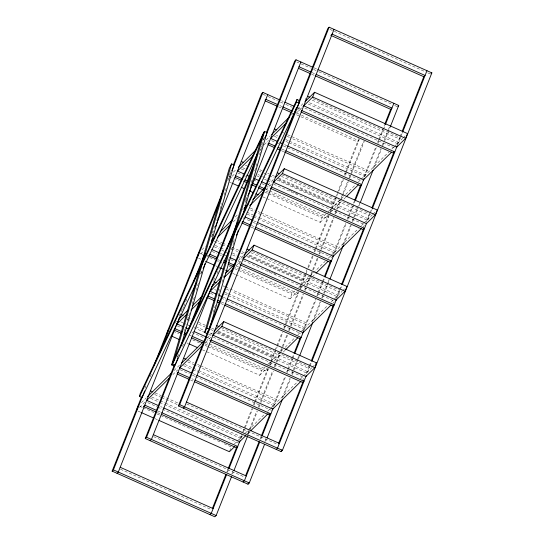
<?xml version="1.0" encoding="UTF-8"?>
<svg xmlns="http://www.w3.org/2000/svg" width="544" height="544" viewBox="0 0 544 544"><rect width="100%" height="100%" fill="white"/><g stroke="black" fill="none" stroke-linecap="round" stroke-linejoin="round"><path stroke-width="0.41" stroke-dasharray="2.72 2.04" d="M184.117 331.86L185.069 328.61M187.449 320.484L189.836 312.351M192.216 304.225L194.602 296.092M196.268 290.401L198.648 282.275M201.035 274.142L201.987 270.892M211.997 236.749L212.949 233.498M216.764 220.49L217.716 217.24M220.096 209.114L221.762 203.422M224.148 195.289L226.528 187.163M228.915 179.03L231.295 170.904M177.779 356.837L178.493 354.396M207.087 256.843L207.563 255.218M213.296 312.406L215.676 304.273M218.056 296.147L219.728 290.455M222.108 282.322L224.495 274.196M228.303 261.188L229.262 257.938M231.642 249.805L234.022 241.679M245.942 201.028L247.608 195.344M249.988 187.211L252.375 179.085M254.755 170.952L257.142 162.826M259.522 154.693L261.902 146.567M144.969 388.219L145.908 385.846M229.078 175.794L231.268 170.265M150.307 376.7L151.246 374.326M227.848 180.853L229.724 176.12M179.255 316.159L182.07 309.053M212.085 233.247L214.894 226.134M182.716 309.38L183.654 307.013M183.967 306.218L187.408 297.534M211.48 236.728L213.67 231.2M177.167 357.979L178.106 355.613M263.459 140.026L264.398 137.659M182.505 346.46L183.444 344.094M259.733 151.409L262.548 144.303M213.636 280.398L215.2 276.447M245.528 199.852L247.404 195.112M217.097 273.618L220.538 264.928M245.235 202.545L246.174 200.172M305.184 100.252L305.993 98.206M229.704 451.051L231.322 446.957L222.034 442.823M202.388 349.806L259.699 375.285L261.596 370.505L265.227 366.928M235.756 274.734L289.972 298.833L291.863 294.052L294.889 291.074M266.798 198.628L320.239 222.38L322.13 217.607L325.761 214.03M226.862 471.981L228.113 468.826M239.68 439.606L241.869 434.078M242.808 431.712L244.059 428.55M244.372 427.761L251.872 408.809M253.436 404.858L254.374 402.492M254.687 401.703L268.355 367.186M269.382 364.582L274.7 351.159M275.012 350.37L276.576 346.419M276.889 345.63L282.2 332.207M283.764 328.256L284.702 325.89M285.015 325.101L298.894 290.054M299.71 287.987L300.648 285.614M300.961 284.825L312.528 255.605M314.092 251.661L315.03 249.288M315.343 248.499L328.889 214.288M330.038 211.385L330.976 209.018M331.289 208.23L335.356 197.962M335.668 197.173L337.232 193.222M337.545 192.433L342.856 179.01M344.42 175.059L345.358 172.693M345.671 171.904L358.89 138.523M227.508 472.308L228.446 469.941M240.951 438.348L242.202 435.193M243.454 432.031L252.838 408.34M254.082 405.185L255.02 402.818M255.333 402.023L268.546 368.662M270.028 364.908L270.966 362.542M271.279 361.753L277.222 346.746M277.535 345.957L282.853 332.534M284.41 328.583L298.812 292.216M300.356 288.313L301.294 285.94M301.607 285.151L305.674 274.883M305.986 274.094L307.238 270.939M308.489 267.777L313.181 255.932M314.738 251.988L315.676 249.614M315.989 248.826L329.127 215.662M330.371 212.5L331.622 209.345M331.935 208.549L343.509 179.336M345.066 175.386L346.004 173.019M346.317 172.224L359.455 139.06M231.751 474.157L233.002 470.995M247.697 433.881L249.261 429.937M249.574 429.148L256.768 410.978M258.325 407.034L259.264 404.661M260.515 401.506L272.707 370.709M274.271 366.758L275.835 362.814M276.148 362.018L280.214 351.757M280.527 350.968L287.096 334.383M288.653 330.432L290.217 326.488M290.53 325.693L303.035 294.107M304.599 290.163L306.163 286.212M306.476 285.423L310.542 275.155M310.855 274.366L312.419 270.416M312.732 269.627L317.424 257.781M318.981 253.837L320.545 249.886M320.858 249.098L333.363 217.505M334.927 213.561L339.932 200.926M341.183 197.764L347.752 181.179M348.996 178.024L350.873 173.284M351.186 172.496L363.691 140.91M232.716 473.695L233.342 472.11M248.35 434.207L257.414 411.305M258.978 407.361L260.542 403.41M260.855 402.621L273.36 371.035M274.924 367.084L276.488 363.134M276.801 362.345L280.86 352.084M281.173 351.288L282.737 347.344M283.05 346.555L287.742 334.71M289.306 330.759L290.87 326.808M291.183 326.019L303.688 294.433M305.252 290.482L306.816 286.538M307.129 285.75L311.188 275.482M311.501 274.693L313.065 270.742M313.378 269.953L318.07 258.108M319.634 254.157L321.198 250.213M321.511 249.424L334.016 217.831M335.58 213.887L337.144 209.936M337.457 209.148L348.398 181.506M349.649 178.35L364.344 141.236M259.991 439.375L261.242 436.22M272.809 407L285.002 376.203M286.566 372.252L287.504 369.886M287.817 369.097L291.883 358.829M292.196 358.04L293.76 354.09M302.824 331.187L315.642 298.812M316.894 295.657L317.832 293.284M318.145 292.495L322.211 282.227M322.524 281.438L324.088 277.494M333.152 254.592L345.658 223.006M347.222 219.055L348.16 216.682M348.473 215.893L352.226 206.421M353.478 203.259L354.416 200.892M363.793 177.201L375.986 146.404M377.55 142.453L378.488 140.087M378.801 139.298L384.431 125.079M260.957 438.913L261.888 436.546M273.775 406.538L285.654 376.53M287.218 372.579L288.157 370.212M288.47 369.424L292.529 359.156M292.842 358.367L294.406 354.416M303.79 330.725L315.982 299.928M317.546 295.977L318.485 293.61M318.798 292.822L322.857 282.554M323.17 281.765L324.734 277.814M334.431 253.334L346.31 223.326M347.874 219.382L348.813 217.008M349.126 216.22L355.062 201.219M364.759 176.739L376.638 146.73M377.89 143.568L379.141 140.413M379.454 139.624L383.2 130.145M383.513 129.356L385.077 125.406M264.887 441.551L266.132 438.396M282.078 398.12L289.898 378.379M291.774 373.64L293.026 370.478M293.338 369.689L297.398 359.428M297.711 358.632L298.649 356.266M312.406 321.518L320.226 301.777M321.79 297.826L323.354 293.882M323.666 293.094L327.726 282.826M328.039 282.037L328.977 279.664M342.734 244.922L350.554 225.175M352.118 221.231L359.305 203.068M373.062 168.32L380.882 148.58M382.133 145.418L383.071 143.052M384.322 139.89L388.069 130.417M388.382 129.628L389.32 127.255M265.846 441.089L266.472 439.511M283.356 396.868L290.544 378.706M292.108 374.755L298.051 359.747M298.364 358.958L299.302 356.592M313.684 320.266L320.872 302.104M322.436 298.153L324 294.209M324.312 293.413L329.63 279.99M343.699 244.453L351.2 225.502M352.764 221.558L354.328 217.607M354.64 216.818L357.768 208.916M359.02 205.761L359.958 203.395M374.34 167.062L381.528 148.9M382.779 145.744L390.286 126.793M306.258 373.606L309.067 366.5M309.38 365.711L310.944 361.76M335.961 298.588L340.959 285.954M366.289 221.986L371.287 209.352M396.93 144.595L399.738 137.489M400.051 136.7L401.615 132.75M307.53 372.354L309.72 366.826M310.032 366.037L311.596 362.086M336.92 298.119L341.924 285.484M367.873 219.939L370.212 214.037L364.793 211.623M371.314 211.256L371.94 209.678M397.576 144.922L402.58 132.287M263.174 139.985L264.629 136.911M200.566 273.877L202.021 270.803M261.623 144.826L263.078 141.753M233.199 242.175L234.648 239.102M233.43 172.115L236.456 169.136M266.125 139.937L270.361 135.769M291.557 114.913L293.372 113.125M297.609 108.95L303.062 103.591M232.138 176.297L235.171 173.318M264.234 144.718L268.471 140.549M296.324 113.138L301.777 107.773M201.946 249.757L205.578 246.18M235.253 216.988L238.279 214.003M242.515 209.834L243.726 208.644M267.947 184.804L273.401 179.445M200.661 253.939L204.292 250.362M233.362 221.762L237.599 217.593M266.057 189.584L271.504 184.219M175.311 322.633L176.521 321.443M238.286 260.658L243.732 255.299M235.79 266.036L240.632 261.27M328.188 211.643L343.325 196.751M345.746 194.364L355.436 184.831M358.462 181.852L360.278 180.064M360.883 179.466L388.736 152.055M391.768 149.076L393.584 147.288M394.189 146.696L402.662 138.353M403.267 137.754L405.09 135.966M320.239 222.38L327.508 215.234M330.534 212.255L332.955 209.868M333.56 209.27L341.435 201.525M343.856 199.145L345.671 197.356M141.413 402.655L146.254 397.888M174.107 370.478L179.561 365.119M207.414 337.708L212.255 332.942M139.516 407.436L144.969 402.07M172.822 374.66L177.664 369.893M205.523 342.482L210.97 337.124M370.212 214.037L368.941 215.288L281.418 176.385M298.52 287.497L300.342 285.709M302.763 283.329L309.42 276.774M310.026 276.175L325.169 261.283M328.195 258.298L330.616 255.918M331.221 255.32L358.469 228.507M361.495 225.529L363.31 223.74M363.922 223.142L372.395 214.798M373 214.207L375.421 211.82M289.972 298.833L297.235 291.679M300.268 288.701L311.766 277.379M312.372 276.787L315.404 273.802M363.236 226.732L364.446 225.536M339.946 290.482L338.667 291.74L251.151 252.831M267.648 364.548L282.785 349.649M285.212 347.262L294.896 337.729M297.922 334.75L300.349 332.37M300.954 331.772L327.597 305.551M331.228 301.974L333.649 299.594M334.254 298.996L342.128 291.251M342.734 290.652L344.549 288.864M259.699 375.285L266.968 368.132M269.994 365.153L271.81 363.365M274.237 360.978L280.894 354.423M283.315 352.043L285.131 350.254M332.969 303.178L334.179 301.988M234.355 443.972L236.776 441.592M237.381 440.994L242.828 435.635M245.249 433.248L247.676 430.862M248.282 430.27L264.629 414.181M267.655 411.203L270.076 408.816M270.681 408.224L297.935 381.405M300.356 379.025L302.777 376.638M303.382 376.04L311.862 367.703M312.467 367.105L314.888 364.718M247.602 433.854L249.417 432.065M302.702 379.63L303.912 378.44M329.956 29.383L332.751 30.627M334.295 31.314L425.694 71.944M427.788 72.876L430.583 74.12M314.058 67.83L317.159 69.21M296.82 61.989L298.921 62.92M301.165 63.92L310.461 68.054M313.562 69.428L318.206 71.495M318.981 71.842L392.557 104.55M394.658 105.482L397.453 106.726M312.168 72.61L314.493 73.644M311.664 74.208L314.765 75.589M312.963 98.682L324.578 103.843M325.353 104.19L385.764 131.043M386.539 131.39L400.479 137.584L399.208 138.836L311.685 99.933M309.522 102.768L398.589 142.365M308.244 104.02L397.317 143.616M304.803 108.113L395.42 148.396M281.704 100.783L283.247 101.47M297.969 108.011L301.063 109.392M262.99 94.282L265.785 95.526M268.036 96.526L277.331 100.66M280.425 102.034L285.076 104.101M285.852 104.448L292.046 107.202M297.466 109.609L299.792 110.643M279.806 105.563L282.132 106.59M296.847 113.132L300.723 114.859M301.498 115.199L358.809 140.678L357.537 141.93L295.576 114.39M278.535 106.814L281.636 108.188M292.475 113.009L294.8 114.043M281.377 131.974L283.703 133.008M287.572 134.728L367.35 170.19L366.078 171.442L290.17 137.7M287.076 136.326L289.394 137.36M276.386 135.374L277.936 136.061M285.682 139.502L288.782 140.882M289.551 141.222L365.459 174.964M274.339 136.286L277.433 137.659M285.954 141.447L288.279 142.48M289.054 142.827L364.181 176.222M284.566 144.629L286.885 145.663M271.674 140.719L275.543 142.44M276.318 142.78L278.644 143.813M283.288 145.88L361.515 180.656M281.901 149.063L284.995 150.436M281.398 150.661L283.723 151.694M281.914 174.78L302.831 184.083M303.606 184.423L364.018 211.283M259.862 169.742L262.188 170.775M267.607 173.182L269.158 173.876M272.258 175.25L274.577 176.283M278.453 178.004L334.22 202.796L332.942 204.048L277.95 179.602M278.474 178.874L368.322 218.81M245.419 165.145L246.969 165.832M259.366 171.34L260.909 172.026M264.01 173.407L268.654 175.474M269.43 175.814L274.081 177.881M277.202 180.125L367.044 220.068M242.481 167.634L245.582 169.007M257.972 174.522L259.522 175.209M262.616 176.582L267.267 178.65M268.042 178.996L272.687 181.064M241.21 168.885L245.079 170.612M256.7 175.773L259.019 176.807M264.445 179.214L266.764 180.248M267.539 180.594L272.19 182.662M289.224 190.237L294.651 192.644M295.426 192.991L297.745 194.024M273.761 184.219L364.378 224.502M267.696 184.464L270.796 185.837M237.769 172.978L242.413 175.046M243.188 175.386L245.514 176.419M253.259 179.86L257.128 181.587M261.773 183.648L264.874 185.028M265.649 185.375L270.293 187.435M265.805 189.237L268.906 190.618M269.681 190.964L328.542 217.131L327.27 218.382L269.178 192.562M266.077 191.182L268.403 192.216M229.187 176.29L233.063 178.01M233.838 178.357L239.258 180.764M264.819 192.127L267.913 193.501M268.688 193.848L322.13 217.607M229.622 182.097L231.166 182.791M262.922 196.908L266.023 198.281M250.335 208.08L254.98 210.14M258.08 211.521L260.406 212.554M261.174 212.894L337.083 246.636L335.804 247.894L255.258 212.085M250.607 210.018L254.483 211.738M246.894 212.167L253.089 214.921M253.864 215.268L258.509 217.328M259.284 217.675L335.186 251.416M247.166 214.112L252.593 216.519M253.361 216.866L333.914 252.674M253.524 220.735L256.618 222.108M242.95 217.852L249.92 220.952M253.021 222.333L255.347 223.366M256.122 223.706L332.024 257.448M251.627 225.508L254.728 226.889M251.131 227.106L254.225 228.487M252.423 251.58L281.078 264.316M281.853 264.663L339.17 290.142M216.43 240.339L221.85 242.746M222.625 243.093L226.494 244.814M231.921 247.221L238.891 250.322M241.985 251.702L244.31 252.736M249.73 255.143L303.946 279.242L302.675 280.5L248.458 256.394M248.982 255.666L338.048 295.263M214.377 241.25L221.347 244.344M222.122 244.691L225.998 246.412M231.418 248.819L237.612 251.58M240.713 252.953L243.814 254.334M246.935 256.578L336.777 296.514M215.308 245.46L219.96 247.527M220.735 247.874L224.604 249.594M232.349 253.035L237 255.102M240.094 256.476L242.42 257.509M214.037 246.718L218.681 248.778M221.782 250.158L224.108 251.192M224.883 251.532L227.202 252.566M232.628 254.98L236.497 256.7M237.272 257.04L241.917 259.107M267.478 270.47L272.898 272.884M273.673 273.224L275.998 274.258M243.494 260.664L334.886 301.294M220.388 253.334L222.714 254.368M223.489 254.714L225.814 255.748M238.204 261.256L240.53 262.29M212.146 251.491L216.791 253.558M219.892 254.939L221.442 255.626M230.731 259.753L234.607 261.48M237.701 262.854L240.026 263.888M236.314 266.036L238.632 267.07M239.408 267.41L298.275 293.576L296.997 294.834L235.035 267.288M218.001 259.712L219.545 260.399M200.471 253.429L202.79 254.463M209.766 257.557L215.186 259.971M215.961 260.311L219.055 261.691M219.83 262.031L222.156 263.065M229.126 266.166L230.676 266.852M234.546 268.573L291.863 294.052M198.58 258.203L200.899 259.236M215.614 265.778L217.165 266.465M232.655 273.353L234.981 274.387M223.162 285.906L224.713 286.593M225.488 286.94L306.809 323.088L305.538 324.34L231.955 291.632M226.535 289.224L228.861 290.258M217.396 288.959L219.722 289.993M225.141 292.407L227.467 293.434M228.242 293.78L304.919 327.869M214.574 289.524L216.124 290.217M224.645 294.005L227.746 295.378M228.514 295.725L303.647 329.12M223.251 297.18L226.352 298.561M210.358 293.27L214.234 294.991M221.204 298.092L225.848 300.159M226.624 300.499L300.982 333.554M221.36 301.961L224.461 303.334M220.864 303.559L223.958 304.932M221.381 327.685L259.332 344.556M260.107 344.896L309.672 366.935L308.4 368.186L220.878 329.283M187.707 317.478L190.808 318.852M198.553 322.3L205.523 325.394M211.718 328.148L214.044 329.181M218.688 331.248L273.68 355.694L272.408 356.946L217.416 332.5M217.94 331.772L307.782 371.715M187.211 319.076L190.305 320.45M198.825 324.238L205.02 326.992M210.446 329.406L213.54 330.779M216.662 333.03L306.51 372.966M195.888 326.733L203.633 330.174M209.828 332.928L212.153 333.962M180.669 321.79L182.995 322.816M183.77 323.163L186.089 324.197M186.864 324.544L189.19 325.577M193.834 327.638L203.905 332.119M208.549 334.179L211.65 335.56M245.732 350.71L251.151 353.117M251.926 353.464L254.252 354.498M213.221 337.117L303.844 377.4M207.162 337.362L210.256 338.742M177.228 325.876L181.873 327.944M191.944 332.418L204.34 337.926M205.108 338.273L209.76 340.34M189.006 334.907L191.325 335.94M205.272 342.142L268.002 370.029L266.73 371.28L208.644 345.46M204.768 343.74L207.869 345.114M173.298 331.255L178.718 333.662M192.664 339.864L199.634 342.958M205.054 345.372L207.38 346.406M208.155 346.746L261.596 370.505M186.898 342.917L188.448 343.604M188.244 360.291L193.671 362.698M197.54 364.419L199.866 365.452M200.641 365.799L276.542 399.541L275.271 400.792L194.718 364.983M187.748 361.889L193.943 364.643M184.804 364.378L192.549 367.819M193.324 368.166L197.975 370.233M198.75 370.573L274.652 404.314M183.532 365.629L192.052 369.417M192.828 369.764L273.38 405.572M192.984 373.633L196.085 375.006M180.091 369.723L189.387 373.85M192.481 375.231L194.806 376.264M195.582 376.604L271.483 410.346M191.869 378.753L193.412 379.44M190.59 380.011L192.916 381.038M186.742 404.008L277.358 444.292M155.115 392.89L161.31 395.644M162.085 395.991L178.35 403.22M154.618 394.488L160.813 397.249M161.588 397.589L177.854 404.818M151.674 396.984L159.419 400.425M160.194 400.772L164.839 402.839M165.614 403.179L241.522 436.92M150.402 398.235L158.923 402.023M159.698 402.37L163.567 404.09M164.342 404.437L240.244 438.178M160.63 406.579L162.173 407.272M147.737 402.669L157.026 406.803M157.801 407.143L161.677 408.87M162.452 409.21L238.354 442.952M157.957 411.012L161.058 412.393M157.461 412.61L160.562 413.991M139.93 406.327L142.256 407.361M143.031 407.701L153.87 412.522M156.971 413.902L160.072 415.276M160.84 415.623L221.258 442.476M138.04 411.108L141.141 412.481M155.081 418.676L157.4 419.71M153.605 436.614L244.229 476.898M120.476 469.22L211.092 509.504"/><path stroke-width="0.82" d="M228.834 251.396L175.046 365.078L172.604 363.99L296.534 102.054L296.997 99.518L299.438 100.606L298.982 103.142L236.47 235.26M139.611 396.46L140.073 393.917L264.003 131.981L263.541 134.518L139.611 396.46L142.059 397.548L196.207 283.091M172.604 363.99L173.067 361.447L296.997 99.518M174.855 364.575L174.107 366.003L171.659 364.922L229.33 168.191L231.567 163.9L234.015 164.988L209.474 248.717M231.567 163.9L173.903 360.624L171.659 364.922M174.107 366.003L174.583 364.378M181.118 345.454L205.183 263.35M238.415 230.071L209.338 329.242L207.094 333.54L204.653 332.452L262.317 135.721L264.561 131.43L267.009 132.518L242.699 215.438M204.653 332.452L206.897 328.154L264.561 131.43M231.465 476.85L216.145 515.549L214.866 516.8L112.146 471.138L141.535 396.902M154.04 365.316L223.448 190.006M233.458 164.737L261.596 93.663L262.868 92.412L280.153 100.096M136.49 410.414L138.38 405.64M166.756 333.968L168.382 329.868M197.03 257.516L198.92 252.736M112.146 471.138L113.417 469.88L144.684 390.912M159.378 353.797L221.286 197.438M231.914 170.592L262.868 92.412M179.656 317.111L118.306 472.056L117.035 473.307M193.657 281.738L204.918 253.314M215.546 226.46L267.757 94.581M264.595 444.244L249.274 482.943L248.003 484.194L145.275 438.532L174.352 365.092M187.17 332.71L255.959 158.977M266.587 132.131L294.726 61.057L295.997 59.806L312.508 67.143M145.275 438.532L146.547 437.274L177.813 358.306M192.508 321.191L253.164 167.994M265.044 137.986L295.997 59.806M212.786 284.505L151.443 439.45L150.164 440.701M226.794 249.138L237.422 222.285M248.363 194.65L300.893 61.982M298.778 101.898L327.855 28.451L329.134 27.2L431.854 72.862L282.404 450.337L281.132 451.588L178.405 405.926L208.42 330.113M209.046 328.535L296.589 107.42M178.405 405.926L179.683 404.668L329.134 27.2M334.023 29.376L184.572 406.844L183.301 408.102M212.786 335.335L221.87 326.393L223.761 321.62L316.703 362.936L314.813 367.71L305.728 376.652M243.052 258.883L252.137 249.948L254.028 245.167L346.97 286.484L345.08 291.264L335.995 300.2M273.326 182.437L282.404 173.495L284.301 168.715L377.244 210.032L375.346 214.812L366.268 223.747M302.988 106.583L312.678 97.043L314.568 92.269L407.51 133.586L405.62 138.36L396.535 147.302M212.48 508.307L225.923 474.354M228.113 468.826L236.864 446.712M226.569 474.674L211.249 513.373L209.977 514.624M229.072 468.357L240.013 440.722M233.968 470.533L247.724 435.785M245.609 475.701L259.053 441.748M261.242 436.22L270.307 413.318M294.073 353.301L300.404 337.314M324.401 276.699L330.67 260.862M354.729 200.104L360.665 185.096M384.744 124.29L390.687 109.29L391.945 108.072L316.037 74.331M259.706 442.075L244.385 480.767L243.107 482.018M262.201 435.758L273.149 408.116M294.719 353.627L303.477 331.514M325.047 277.025L333.492 255.707M355.375 200.43L364.133 178.316M385.39 124.617L393.836 103.299M248.003 484.194L248.628 482.616M267.097 437.927L282.418 399.235M299.615 355.803L312.746 322.633M329.943 279.201L343.386 245.242M360.271 202.599L373.089 170.224M390.286 126.793L398.725 105.468L317.934 69.557M278.426 443.89L303.443 380.712M311.256 360.971L333.533 304.708M341.584 284.369L363.8 228.256M371.912 207.774L394.114 151.701M402.24 131.172L423.817 76.684M306.279 375.51L277.515 448.161L276.243 449.419M311.909 361.298L336.294 299.703M342.237 284.696L366.622 223.101M372.252 208.889L397.263 145.71M402.58 132.287L426.965 70.693M281.132 451.588L281.758 450.01M203.116 268.498L257.632 153.272M265.016 100.198L265.866 99.362L277.488 104.53M238.272 167.348L255.83 150.069M271.572 134.579L289.136 117.293M304.878 101.803L314.568 92.269M237.592 170.938L253.334 155.441M270.286 138.761L286.64 122.672M292.087 117.307L293.298 116.117M267.879 144.044L268.729 143.208L274.924 145.962M301.016 111.438L301.866 110.602L394.808 151.919L393.53 153.17L301.362 112.2M211.636 240.224L214.662 237.245M220.116 231.88L232.22 219.966M244.331 208.046L247.969 204.469M252.81 199.702L264.921 187.789M275.216 177.657L284.301 168.715M217.614 237.259L229.724 225.338M243.651 211.63L244.861 210.44M249.71 205.673L263.636 191.971M178.942 319.056L188.027 310.121M192.263 305.946L201.953 296.412M211.643 286.878L221.333 277.345M225.57 273.176L235.26 263.643M244.344 254.701L254.028 245.167M397.875 106.304L398.725 105.468M431.011 73.698L431.854 72.862M176.446 324.435L186.742 314.303M190.978 310.128L200.063 301.192M209.753 291.659L220.048 281.527M224.284 277.358L233.369 268.416M174.209 329.548L175.059 328.712L182.036 331.813M207.346 296.942L208.196 296.106L214.39 298.86M346.276 196.758L358.387 184.844M363.229 180.078L391.694 152.068M147.465 396.698L171.686 372.864M181.376 363.331L204.993 340.088M213.989 331.235L223.761 321.62M146.785 400.289L169.191 378.236M179.486 368.104L203.096 344.869M143.942 406.001L144.792 405.164L156.414 410.326M177.079 373.395L177.922 372.558L189.543 377.72M210.208 340.789L211.058 339.952L304.001 381.269L302.722 382.52L210.555 341.55M316.01 273.21L328.12 261.29M332.962 256.523L361.42 228.521M285.736 349.656L297.847 337.742M302.695 332.976L331.153 304.966M315.493 364.126L316.703 362.936M234.886 446.372L229.432 451.731L158.95 420.403M239.122 442.197L245.779 435.642M250.628 430.875L268.185 413.596M272.428 409.421L300.886 381.419M299.003 66.756L310.617 71.924M298.5 68.354L310.121 73.522M315.54 75.929L390.667 109.33M312.678 97.043L405.62 138.36M307.537 96.268L309.862 97.301M296.534 102.054L298.982 103.142M303.756 105.822L396.698 147.138M284.798 102.156L294.093 106.291M282.907 106.937L292.203 111.071M265.37 100.96L276.984 106.128M282.411 108.535L290.924 112.322M274.407 128.874L276.733 129.907M270.62 138.428L277.596 141.528M279.915 142.562L282.241 143.596M287.66 146.003L363.569 179.744M278.025 147.336L280.35 148.369M285.77 150.783L361.672 184.525L360.4 185.776L284.498 152.034M268.233 144.806L274.428 147.56M277.528 148.94L279.847 149.967M282.404 173.495L375.346 214.812M277.27 172.72L279.596 173.754M241.278 161.48L243.596 162.513M273.489 182.274L366.432 223.591M237.49 171.034L244.46 174.134M246.786 175.168L249.111 176.202M254.531 178.609L259.175 180.676M261.501 181.71L266.92 184.117M271.592 187.054L364.534 228.371L363.263 229.622L270.32 188.306M235.6 175.814L242.57 178.908M244.895 179.942L247.989 181.322M252.64 183.389L256.51 185.11M258.835 186.143L265.03 188.897M235.096 177.412L241.298 180.166M243.617 181.2L246.718 182.573M251.362 184.64L256.013 186.708M258.332 187.741L263.758 190.148M231.941 183.131L238.911 186.232M241.237 187.265L244.338 188.639M249.757 191.053L252.858 192.426M255.952 193.807L258.278 194.84M244.916 205.666L246.459 206.353M245.004 216.947L251.974 220.041M257.394 222.455L333.295 256.197M242.338 221.381L250.852 225.168M255.503 227.229L331.405 260.97L330.133 262.228L255 228.827M241.835 222.979L249.58 226.42M252.137 249.948L345.08 291.264M247.003 249.166L249.322 250.199M243.216 258.726L336.158 300.043M211.868 249.546L218.838 252.647M229.684 257.468L236.654 260.569M241.325 263.5L334.268 304.817L332.996 306.075L240.054 264.758M209.977 254.327L216.947 257.428M223.917 260.528L226.243 261.555M228.568 262.589L234.763 265.343M208.706 255.585L216.451 259.026M223.421 262.126L225.746 263.153M228.065 264.187L233.492 266.601M205.55 261.304L214.071 265.091M220.266 267.845L223.36 269.226M225.685 270.252L228.011 271.286M213.867 281.772L216.192 282.805M210.086 291.326L216.281 294.086M218.606 295.113L222.476 296.84M227.127 298.901L303.028 332.642M217.491 300.24L219.81 301.274M225.236 303.681L301.138 337.423L299.86 338.674L224.733 305.279M206.917 297.364L213.887 300.458M216.988 301.838L219.314 302.872M221.87 326.393L314.813 367.71M216.73 325.618L219.055 326.652M180.737 314.378L183.063 315.411M206.897 328.154L209.338 329.242M212.949 335.172L305.891 376.489M176.956 323.932L183.151 326.686M185.477 327.719L188.571 329.1M193.99 331.507L206.387 337.015M184.355 332.846L186.68 333.873M192.1 336.287L203.721 341.448M174.563 330.31L181.533 333.411M183.858 334.444L185.409 335.131M191.604 337.885L202.443 342.706M171.408 336.029L179.153 339.476M189.224 343.951L197.737 347.738M183.6 358.224L185.926 359.258M179.819 367.778L191.434 372.946M196.853 375.353L272.762 409.095M194.963 380.134L270.871 413.875L269.593 415.126L194.466 381.732M177.426 374.156L189.04 379.318M186.463 402.07L279.405 443.38M150.47 390.83L152.789 391.864M179.683 404.668L282.404 450.337M146.683 400.384L158.304 405.545M163.724 407.959L239.625 441.701M161.833 412.74L237.735 446.481L236.463 447.732L161.33 414.338M143.521 406.416L155.91 411.924M141.141 412.481L153.53 417.989M153.333 434.67L246.276 475.986M146.547 437.274L249.274 482.943M120.204 467.276L213.146 508.592M113.417 469.88L216.145 515.549M332.132 34.15L330.854 35.408L423.796 76.724L425.075 75.466L332.132 34.15"/></g></svg>
